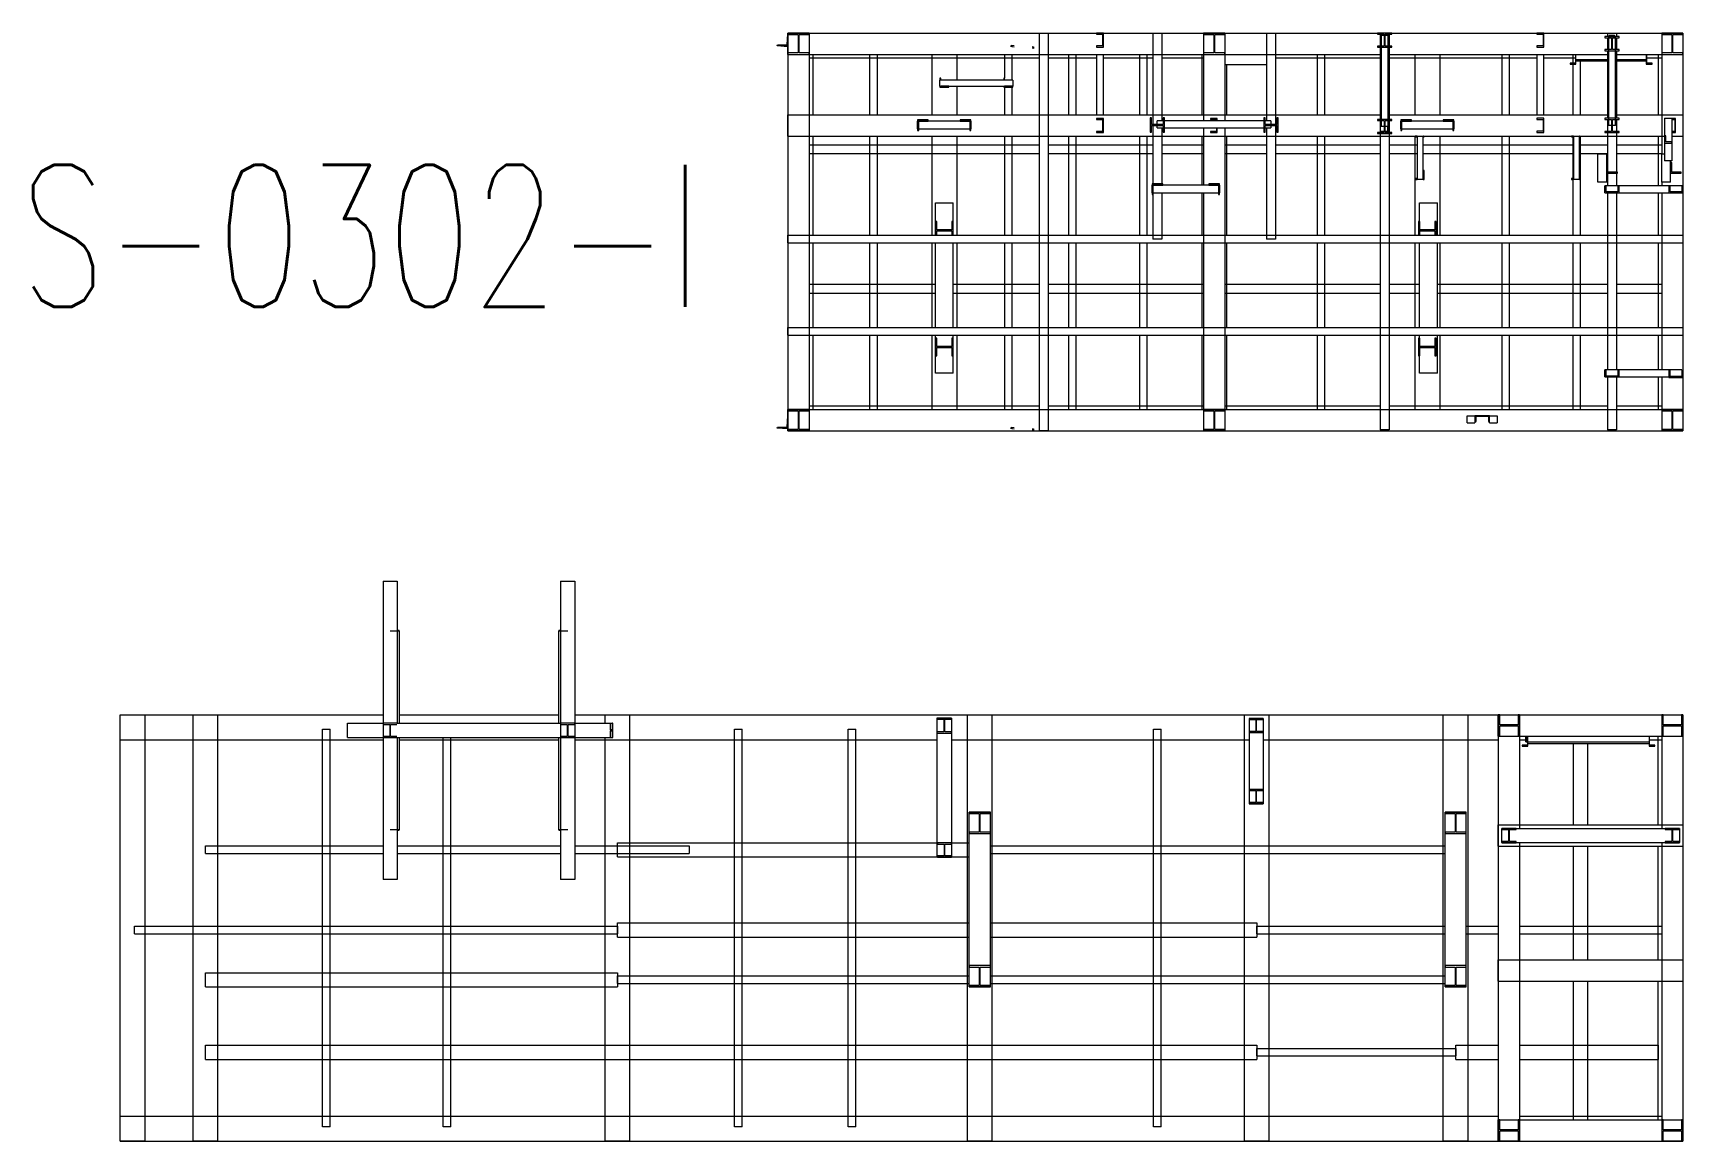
# Model space of a CAD drawing. Header units: inches. Extents: x -430764 to 624329, y 7374 to 217374.
# Drawn here: x -256209 to -244595, y 105328 to 113128 of the extents above; entities that cross this region are included whole.
import ezdxf
from ezdxf.enums import TextEntityAlignment as Align

# ---------------------------------------------------------------- set-up
doc = ezdxf.new("R2010")
doc.units = ezdxf.units.IN
doc.header["$MEASUREMENT"] = 0
doc.layers.add('CABLETRAYLAYOUT-EMBED 2_DWG$0$DwgTemplate', color=7, linetype='Continuous', lineweight=9)
doc.layers.add('Labels', color=7, linetype='Continuous', lineweight=5)
doc.styles.add('HZTXT', font='simplexs.shx', dxfattribs={"width": 0.7, "bigfont": 'hztxt.shx'})

msp = doc.modelspace()

# ---------------------------------------------------------------- linework, layer by layer
at = {"layer": 'CABLETRAYLAYOUT-EMBED 2_DWG$0$DwgTemplate', "color": 252, "linetype": 'Continuous'}
for p, q in [((-250745, 113128), (-250895, 113128)), ((-250895, 113128), (-250895, 113118)), ((-250895, 113128), (-250745, 113128)), ((-250895, 113128), (-250895, 110328)), ((-250895, 112978), (-250895, 113128)), ((-250895, 113128), (-246745, 113128)), ((-250745, 113118), (-250745, 113128)), ((-250745, 113128), (-250745, 110328)), ((-249126, 113128), (-249063, 113128)), ((-249126, 113128), (-249126, 110328)), ((-249063, 113128), (-249063, 110328)), ((-248675, 113128), (-248723, 113128)), ((-248723, 113128), (-248723, 113120)), ((-248675, 113028), (-248675, 113128)), ((-248326, 113128), (-248326, 112484)), ((-248326, 113128), (-248263, 113128)), ((-248263, 113128), (-248263, 112509)), ((-247820, 113128), (-247970, 113128)), ((-247970, 113128), (-247970, 113118)), ((-247970, 113128), (-247820, 113128)), ((-247970, 113128), (-247970, 112509)), ((-247820, 113118), (-247820, 113128)), ((-247820, 113128), (-247820, 112509)), ((-247526, 113128), (-247463, 113128)), ((-247526, 113128), (-247526, 112509)), ((-247463, 113128), (-247463, 112484)), ((-246645, 113128), (-246745, 113128)), ((-246745, 113128), (-246745, 113120)), ((-246645, 113128), (-244595, 113128)), ((-246645, 113120), (-246645, 113128)), ((-245623, 113128), (-245623, 113120)), ((-245575, 113128), (-245623, 113128)), ((-245575, 113028), (-245575, 113128)), ((-245126, 113128), (-245063, 113128)), ((-245126, 113128), (-245126, 113103)), ((-245063, 113128), (-245063, 113103)), ((-244595, 113128), (-244745, 113128)), ((-244745, 113128), (-244745, 113118)), ((-244745, 113128), (-244595, 113128)), ((-244745, 113128), (-244745, 112278)), ((-244595, 113118), (-244595, 113128)), ((-244595, 113128), (-244595, 112978)), ((-244595, 113128), (-244595, 110328)), ((-250970, 113037), (-250969, 113044)), ((-250895, 113037), (-250970, 113037)), ((-250895, 113032), (-250970, 113037)), ((-250969, 113044), (-250895, 113044)), ((-250900, 113044), (-250897, 113122)), ((-250895, 113122), (-250897, 113122)), ((-250895, 113118), (-250823, 113118)), ((-250823, 113118), (-250823, 112988)), ((-250816, 112988), (-250816, 113118)), ((-250816, 113118), (-250745, 113118)), ((-249320, 113033), (-249328, 113033)), ((-249327, 113040), (-249319, 113040)), ((-249319, 113040), (-249320, 113033)), ((-249320, 113033), (-249302, 113032)), ((-249302, 113039), (-249319, 113040)), ((-249166, 113029), (-249175, 113030)), ((-249175, 113023), (-249166, 113022)), ((-249166, 113022), (-249166, 113029)), ((-249166, 113029), (-249163, 113029)), ((-249163, 113022), (-249166, 113022)), ((-248723, 113120), (-248680, 113120)), ((-248723, 113037), (-248723, 113028)), ((-248680, 113037), (-248723, 113037)), ((-248723, 113028), (-248675, 113028)), ((-248680, 113120), (-248680, 113037)), ((-247970, 113118), (-247898, 113118)), ((-247898, 113118), (-247898, 112988)), ((-247891, 113118), (-247820, 113118)), ((-247891, 112988), (-247891, 113118)), ((-246745, 113120), (-246698, 113120)), ((-246745, 113036), (-246745, 113028)), ((-246698, 113036), (-246745, 113036)), ((-246745, 113028), (-246645, 113028)), ((-246726, 113120), (-246726, 113036)), ((-246726, 113028), (-246726, 112520)), ((-246719, 113120), (-246698, 113120)), ((-246719, 113120), (-246719, 113120)), ((-246719, 113112), (-246719, 112470)), ((-246719, 113112), (-246671, 113112)), ((-246698, 113120), (-246698, 113036)), ((-246692, 113120), (-246676, 113120)), ((-246692, 113036), (-246692, 113120)), ((-246692, 113120), (-246645, 113120)), ((-246645, 113036), (-246692, 113036)), ((-246676, 113120), (-246676, 113112)), ((-246671, 113112), (-246671, 113120)), ((-246671, 112470), (-246671, 113112)), ((-246663, 113120), (-246663, 113036)), ((-246663, 113028), (-246663, 112520)), ((-246645, 113028), (-246645, 113036)), ((-245623, 113120), (-245580, 113120)), ((-245580, 113037), (-245623, 113037)), ((-245623, 113037), (-245623, 113028)), ((-245623, 113028), (-245575, 113028)), ((-245580, 113120), (-245580, 113037)), ((-245145, 113103), (-245145, 113095)), ((-245045, 113103), (-245145, 113103)), ((-245145, 113095), (-245098, 113095)), ((-245098, 113011), (-245145, 113011)), ((-245145, 113011), (-245145, 113003)), ((-245126, 113095), (-245126, 113011)), ((-245119, 113103), (-245119, 112478)), ((-245119, 113103), (-245071, 113103)), ((-245114, 113112), (-245076, 113112)), ((-245114, 113112), (-245114, 113103)), ((-245098, 113095), (-245098, 113011)), ((-245092, 113095), (-245045, 113095)), ((-245092, 113011), (-245092, 113095)), ((-245045, 113011), (-245092, 113011)), ((-245076, 113103), (-245076, 113112)), ((-245071, 112478), (-245071, 113103)), ((-245063, 113095), (-245063, 113011)), ((-245045, 113095), (-245045, 113103)), ((-245045, 113003), (-245045, 113011)), ((-244745, 113118), (-244673, 113118)), ((-244673, 113118), (-244673, 112988)), ((-244666, 113118), (-244595, 113118)), ((-244666, 112988), (-244666, 113118)), ((-250823, 112988), (-250895, 112988)), ((-250895, 112988), (-250895, 112978)), ((-250895, 112978), (-250745, 112978)), ((-250895, 112978), (-246719, 112978)), ((-250745, 112988), (-250816, 112988)), ((-250745, 112978), (-250745, 112988)), ((-250745, 112953), (-249126, 112953)), ((-250720, 112978), (-250720, 112553)), ((-250321, 112978), (-250321, 112553)), ((-250268, 112978), (-250268, 112553)), ((-249882, 112978), (-249882, 112553)), ((-249707, 112978), (-249707, 112797)), ((-249371, 112978), (-249371, 112810)), ((-249318, 112978), (-249318, 112797)), ((-249063, 112953), (-248723, 112953)), ((-248921, 112978), (-248921, 112553)), ((-248868, 112978), (-248868, 112553)), ((-248723, 112978), (-248723, 112553)), ((-248675, 112553), (-248675, 112978)), ((-248675, 112953), (-248326, 112953)), ((-248421, 112978), (-248421, 112553)), ((-248368, 112978), (-248368, 112553)), ((-248263, 112953), (-247970, 112953)), ((-247982, 112978), (-247982, 112553)), ((-247970, 112988), (-247970, 112978)), ((-247898, 112988), (-247970, 112988)), ((-247970, 112978), (-247820, 112978)), ((-247820, 112988), (-247891, 112988)), ((-247820, 112978), (-247820, 112988)), ((-247526, 112903), (-247820, 112903)), ((-247807, 112903), (-247807, 112553)), ((-247463, 112953), (-246726, 112953)), ((-247171, 112978), (-247171, 112553)), ((-247118, 112978), (-247118, 112553)), ((-246671, 112978), (-245119, 112978)), ((-246663, 112953), (-245623, 112953)), ((-246482, 112978), (-246482, 112553)), ((-246307, 112978), (-246307, 112553)), ((-245871, 112978), (-245871, 112553)), ((-245818, 112978), (-245818, 112553)), ((-245623, 112978), (-245623, 112553)), ((-245575, 112553), (-245575, 112978)), ((-245575, 112953), (-245352, 112953)), ((-245389, 112916), (-245389, 112908)), ((-245352, 112916), (-245389, 112916)), ((-245389, 112908), (-245349, 112908)), ((-245371, 112978), (-245371, 112916)), ((-245371, 112908), (-245371, 112553)), ((-245352, 112978), (-245352, 112916)), ((-245349, 112908), (-245349, 112978)), ((-245126, 112940), (-245349, 112940)), ((-245126, 112929), (-245349, 112929)), ((-245318, 112929), (-245318, 112553)), ((-245145, 113003), (-245045, 113003)), ((-245126, 113003), (-245126, 112528)), ((-245071, 112978), (-244595, 112978)), ((-245063, 113003), (-245063, 112528)), ((-244853, 112940), (-245063, 112940)), ((-244853, 112929), (-245063, 112929)), ((-244853, 112978), (-244853, 112908)), ((-244853, 112908), (-244812, 112908)), ((-244849, 112916), (-244849, 112978)), ((-244849, 112953), (-244745, 112953)), ((-244812, 112916), (-244849, 112916)), ((-244812, 112908), (-244812, 112916)), ((-244770, 112978), (-244770, 112553)), ((-244673, 112988), (-244745, 112988)), ((-244745, 112988), (-244745, 112978)), ((-244745, 112978), (-244595, 112978)), ((-244595, 112988), (-244666, 112988)), ((-244595, 112978), (-244595, 112988)), ((-249820, 112810), (-249826, 112810)), ((-249826, 112810), (-249826, 112797)), ((-249826, 112754), (-249826, 112797)), ((-249313, 112797), (-249826, 112797)), ((-249820, 112797), (-249820, 112810)), ((-249370, 112810), (-249376, 112810)), ((-249376, 112810), (-249376, 112797)), ((-249370, 112797), (-249370, 112810)), ((-249313, 112797), (-249313, 112754)), ((-249826, 112754), (-249313, 112754)), ((-249826, 112754), (-249826, 112747)), ((-249826, 112747), (-249763, 112747)), ((-249820, 112753), (-249820, 112754)), ((-249763, 112753), (-249820, 112753)), ((-249763, 112747), (-249763, 112753)), ((-249707, 112754), (-249707, 112553)), ((-249376, 112754), (-249376, 112747)), ((-249376, 112747), (-249313, 112747)), ((-249371, 112747), (-249371, 112553)), ((-249370, 112753), (-249370, 112754)), ((-249313, 112753), (-249370, 112753)), ((-249318, 112754), (-249318, 112753)), ((-249318, 112747), (-249318, 112553)), ((-249313, 112747), (-249313, 112753)), ((-250895, 112553), (-246719, 112553)), ((-250895, 112403), (-250895, 112553)), ((-246671, 112553), (-245119, 112553)), ((-245071, 112553), (-244595, 112553)), ((-244595, 112553), (-244595, 112403)), ((-249982, 112516), (-249982, 112441)), ((-249907, 112516), (-249982, 112516)), ((-249607, 112507), (-249982, 112507)), ((-249982, 112454), (-249982, 112507)), ((-249982, 112454), (-249607, 112454)), ((-249982, 112441), (-249974, 112441)), ((-249974, 112508), (-249907, 112508)), ((-249974, 112441), (-249974, 112508)), ((-249907, 112508), (-249907, 112516)), ((-249682, 112516), (-249682, 112508)), ((-249607, 112516), (-249682, 112516)), ((-249682, 112508), (-249615, 112508)), ((-249615, 112508), (-249615, 112441)), ((-249615, 112441), (-249607, 112441)), ((-249607, 112441), (-249607, 112516)), ((-249607, 112507), (-249607, 112454)), ((-248723, 112527), (-248723, 112519)), ((-248675, 112527), (-248723, 112527)), ((-248723, 112519), (-248680, 112519)), ((-248723, 112436), (-248723, 112427)), ((-248680, 112436), (-248723, 112436)), ((-248723, 112427), (-248675, 112427)), ((-248680, 112519), (-248680, 112436)), ((-248675, 112427), (-248675, 112527)), ((-248337, 112531), (-248345, 112531)), ((-248345, 112531), (-248345, 112431)), ((-248345, 112431), (-248337, 112431)), ((-248337, 112484), (-248337, 112531)), ((-248253, 112484), (-248337, 112484)), ((-248337, 112431), (-248337, 112478)), ((-248337, 112478), (-248253, 112478)), ((-248326, 112478), (-248326, 112066)), ((-247495, 112509), (-248295, 112509)), ((-248295, 112461), (-248295, 112509)), ((-248295, 112461), (-247495, 112461)), ((-248263, 112461), (-248263, 112066)), ((-248253, 112531), (-248253, 112484)), ((-248245, 112531), (-248253, 112531)), ((-248253, 112478), (-248253, 112431)), ((-248253, 112431), (-248245, 112431)), ((-248245, 112431), (-248245, 112531)), ((-247970, 112461), (-247970, 112057)), ((-247873, 112527), (-247921, 112527)), ((-247921, 112527), (-247921, 112519)), ((-247921, 112519), (-247878, 112519)), ((-247878, 112436), (-247921, 112436)), ((-247921, 112436), (-247921, 112427)), ((-247921, 112427), (-247873, 112427)), ((-247878, 112519), (-247878, 112509)), ((-247878, 112461), (-247878, 112436)), ((-247873, 112509), (-247873, 112527)), ((-247873, 112427), (-247873, 112461)), ((-247820, 112461), (-247820, 110328)), ((-247537, 112531), (-247545, 112531)), ((-247545, 112531), (-247545, 112431)), ((-247545, 112431), (-247537, 112431)), ((-247537, 112484), (-247537, 112531)), ((-247453, 112484), (-247537, 112484)), ((-247537, 112478), (-247453, 112478)), ((-247537, 112431), (-247537, 112478)), ((-247526, 112461), (-247526, 111678)), ((-247495, 112509), (-247495, 112461)), ((-247463, 112478), (-247463, 111678)), ((-247453, 112531), (-247453, 112484)), ((-247445, 112531), (-247453, 112531)), ((-247453, 112478), (-247453, 112431)), ((-247453, 112431), (-247445, 112431)), ((-247445, 112431), (-247445, 112531)), ((-246645, 112520), (-246745, 112520)), ((-246745, 112520), (-246745, 112512)), ((-246745, 112512), (-246698, 112512)), ((-246698, 112428), (-246745, 112428)), ((-246745, 112428), (-246745, 112420)), ((-246726, 112512), (-246726, 112428)), ((-246671, 112470), (-246719, 112470)), ((-246719, 112436), (-246719, 112428)), ((-246698, 112436), (-246719, 112436)), ((-246698, 112512), (-246698, 112428)), ((-246692, 112512), (-246645, 112512)), ((-246692, 112428), (-246692, 112512)), ((-246676, 112436), (-246692, 112436)), ((-246645, 112428), (-246692, 112428)), ((-246676, 112470), (-246676, 112436)), ((-246671, 112428), (-246671, 112470)), ((-246663, 112512), (-246663, 112428)), ((-246645, 112512), (-246645, 112520)), ((-246645, 112420), (-246645, 112428)), ((-246582, 112516), (-246582, 112441)), ((-246507, 112516), (-246582, 112516)), ((-246582, 112454), (-246582, 112507)), ((-246207, 112507), (-246582, 112507)), ((-246582, 112454), (-246207, 112454)), ((-246582, 112441), (-246574, 112441)), ((-246574, 112441), (-246574, 112508)), ((-246574, 112508), (-246507, 112508)), ((-246507, 112508), (-246507, 112516)), ((-246282, 112516), (-246282, 112508)), ((-246207, 112516), (-246282, 112516)), ((-246282, 112508), (-246215, 112508)), ((-246215, 112508), (-246215, 112441)), ((-246215, 112441), (-246207, 112441)), ((-246207, 112441), (-246207, 112516)), ((-246207, 112507), (-246207, 112454)), ((-245623, 112528), (-245623, 112520)), ((-245575, 112528), (-245623, 112528)), ((-245623, 112520), (-245580, 112520)), ((-245623, 112437), (-245623, 112428)), ((-245580, 112437), (-245623, 112437)), ((-245623, 112428), (-245575, 112428)), ((-245580, 112520), (-245580, 112437)), ((-245575, 112428), (-245575, 112528)), ((-245045, 112528), (-245145, 112528)), ((-245145, 112528), (-245145, 112520)), ((-245145, 112520), (-245098, 112520)), ((-245098, 112436), (-245145, 112436)), ((-245145, 112436), (-245145, 112428)), ((-245145, 112428), (-245045, 112428)), ((-245126, 112520), (-245126, 112436)), ((-245126, 112428), (-245126, 112216)), ((-245071, 112478), (-245119, 112478)), ((-245098, 112520), (-245098, 112436)), ((-245092, 112520), (-245045, 112520)), ((-245092, 112436), (-245092, 112520)), ((-245045, 112436), (-245092, 112436)), ((-245063, 112520), (-245063, 112436)), ((-245063, 112428), (-245063, 112149)), ((-245045, 112520), (-245045, 112528)), ((-245045, 112428), (-245045, 112436)), ((-244725, 112528), (-244725, 112228)), ((-244725, 112528), (-244674, 112528)), ((-244674, 112528), (-244674, 112228)), ((-244648, 112527), (-244674, 112527)), ((-244674, 112519), (-244653, 112519)), ((-244653, 112436), (-244674, 112436)), ((-244674, 112427), (-244648, 112427)), ((-244653, 112519), (-244653, 112436)), ((-244648, 112427), (-244648, 112527)), ((-250895, 112403), (-244725, 112403)), ((-250745, 112342), (-249126, 112342)), ((-250720, 112403), (-250720, 111705)), ((-250321, 112403), (-250321, 111705)), ((-250268, 112403), (-250268, 111705)), ((-249882, 112403), (-249882, 111705)), ((-249707, 112403), (-249707, 111705)), ((-249371, 112403), (-249371, 111705)), ((-249318, 112403), (-249318, 111705)), ((-249063, 112342), (-248326, 112342)), ((-248921, 112403), (-248921, 111705)), ((-248868, 112403), (-248868, 111705)), ((-248421, 112403), (-248421, 111705)), ((-248368, 112403), (-248368, 111705)), ((-248263, 112342), (-247970, 112342)), ((-247982, 112403), (-247982, 112057)), ((-247820, 112342), (-247526, 112342)), ((-247807, 112403), (-247807, 111705)), ((-247463, 112342), (-246726, 112342)), ((-247171, 112403), (-247171, 111705)), ((-247118, 112403), (-247118, 111705)), ((-246745, 112420), (-246645, 112420)), ((-246726, 112420), (-246726, 110335)), ((-246663, 112420), (-246663, 110335)), ((-246663, 112342), (-246467, 112342)), ((-246482, 112403), (-246482, 111705)), ((-246479, 112403), (-246479, 112397)), ((-246467, 112403), (-246479, 112403)), ((-246479, 112397), (-246467, 112397)), ((-246467, 112403), (-246467, 112097)), ((-246424, 112097), (-246424, 112403)), ((-246422, 112403), (-246424, 112403)), ((-246424, 112397), (-246416, 112397)), ((-246424, 112342), (-245366, 112342)), ((-246422, 112403), (-246422, 112403)), ((-246416, 112397), (-246416, 112403)), ((-246307, 112403), (-246307, 111705)), ((-245871, 112403), (-245871, 111705)), ((-245818, 112403), (-245818, 111705)), ((-245366, 112403), (-245379, 112403)), ((-245379, 112403), (-245379, 112397)), ((-245379, 112397), (-245366, 112397)), ((-245371, 112403), (-245371, 112403)), ((-245371, 112397), (-245371, 112103)), ((-245366, 112403), (-245366, 112097)), ((-245322, 112403), (-245323, 112403)), ((-245323, 112097), (-245323, 112403)), ((-245323, 112397), (-245316, 112397)), ((-245323, 112342), (-245126, 112342)), ((-245322, 112403), (-245322, 112403)), ((-245318, 112397), (-245318, 112160)), ((-245316, 112397), (-245316, 112403)), ((-245063, 112342), (-244745, 112342)), ((-244770, 112403), (-244770, 112052)), ((-244725, 112404), (-244725, 112353)), ((-244716, 112404), (-244725, 112404)), ((-244725, 112353), (-244674, 112353)), ((-244716, 112362), (-244716, 112404)), ((-244674, 112362), (-244716, 112362)), ((-244674, 112403), (-244595, 112403)), ((-244674, 112353), (-244674, 112362)), ((-250745, 112279), (-249126, 112279)), ((-249063, 112279), (-248326, 112279)), ((-248263, 112279), (-247970, 112279)), ((-247820, 112279), (-247526, 112279)), ((-247463, 112279), (-246726, 112279)), ((-246663, 112279), (-246467, 112279)), ((-246424, 112279), (-245366, 112279)), ((-245323, 112279), (-245126, 112279)), ((-245195, 112078), (-245195, 112278)), ((-245195, 112278), (-245132, 112278)), ((-245132, 112078), (-245132, 112278)), ((-245132, 112216), (-245132, 112141)), ((-245124, 112216), (-245132, 112216)), ((-245124, 112149), (-245124, 112216)), ((-245063, 112279), (-244745, 112279)), ((-244745, 112278), (-244725, 112278)), ((-244745, 112078), (-244745, 112278)), ((-244674, 112228), (-244725, 112228)), ((-244682, 112078), (-244682, 112228)), ((-244674, 112216), (-244682, 112216)), ((-244682, 112216), (-244682, 112141)), ((-244674, 112149), (-244674, 112216)), ((-246480, 112103), (-246480, 112097)), ((-246467, 112103), (-246480, 112103)), ((-246480, 112097), (-246467, 112097)), ((-246424, 112097), (-246467, 112097)), ((-246423, 112103), (-246424, 112103)), ((-246424, 112097), (-246417, 112097)), ((-246417, 112160), (-246423, 112160)), ((-246423, 112160), (-246423, 112103)), ((-246417, 112097), (-246417, 112160)), ((-245366, 112103), (-245379, 112103)), ((-245379, 112103), (-245379, 112097)), ((-245379, 112097), (-245366, 112097)), ((-245371, 112097), (-245371, 111705)), ((-245323, 112097), (-245366, 112097)), ((-245322, 112103), (-245323, 112103)), ((-245323, 112097), (-245316, 112097)), ((-245322, 112160), (-245322, 112103)), ((-245316, 112160), (-245322, 112160)), ((-245318, 112097), (-245318, 111705)), ((-245316, 112097), (-245316, 112160)), ((-245132, 112078), (-245195, 112078)), ((-245132, 112141), (-245057, 112141)), ((-245126, 112141), (-245126, 112052)), ((-245057, 112149), (-245124, 112149)), ((-245063, 112141), (-245063, 112052)), ((-245057, 112141), (-245057, 112149)), ((-244682, 112078), (-244745, 112078)), ((-244745, 112078), (-244745, 112052)), ((-244682, 112141), (-244607, 112141)), ((-244607, 112149), (-244674, 112149)), ((-244607, 112141), (-244607, 112149)), ((-248332, 112066), (-248332, 111991)), ((-248257, 112066), (-248332, 112066)), ((-248332, 112004), (-248332, 112057)), ((-247857, 112057), (-248332, 112057)), ((-248332, 112004), (-247857, 112004)), ((-248332, 111991), (-248324, 111991)), ((-248326, 111991), (-248326, 111678)), ((-248324, 112058), (-248257, 112058)), ((-248324, 111991), (-248324, 112058)), ((-248263, 112058), (-248263, 112057)), ((-248263, 112004), (-248263, 111678)), ((-248257, 112058), (-248257, 112066)), ((-247982, 112004), (-247982, 111705)), ((-247970, 112004), (-247970, 110328)), ((-247857, 112066), (-247932, 112066)), ((-247932, 112066), (-247932, 112058)), ((-247932, 112058), (-247865, 112058)), ((-247865, 112058), (-247865, 111991)), ((-247865, 111991), (-247857, 111991)), ((-247857, 111991), (-247857, 112066)), ((-247857, 112057), (-247857, 112004)), ((-245145, 112004), (-245145, 112052)), ((-244603, 112052), (-245145, 112052)), ((-245145, 112052), (-245145, 112004)), ((-245136, 112052), (-245145, 112052)), ((-245145, 112004), (-244603, 112004)), ((-245145, 112004), (-245045, 112004)), ((-245136, 112010), (-245136, 112052)), ((-245053, 112010), (-245136, 112010)), ((-245126, 112004), (-245126, 110756)), ((-245063, 112004), (-245063, 110756)), ((-245045, 112052), (-245053, 112052)), ((-245053, 112052), (-245053, 112010)), ((-245045, 112004), (-245045, 112052)), ((-244770, 112004), (-244770, 111705)), ((-244745, 112004), (-244745, 110756)), ((-244686, 112052), (-244695, 112052)), ((-244695, 112052), (-244695, 112004)), ((-244695, 112004), (-244595, 112004)), ((-244686, 112010), (-244686, 112052)), ((-244603, 112010), (-244686, 112010)), ((-244603, 112052), (-244603, 112010)), ((-244595, 112052), (-244603, 112052)), ((-244603, 112052), (-244603, 112004)), ((-244595, 112004), (-244595, 112052)), ((-249857, 111933), (-249732, 111933)), ((-249857, 111705), (-249857, 111933)), ((-249732, 111705), (-249732, 111933)), ((-246449, 111933), (-246324, 111933)), ((-246449, 111705), (-246449, 111933)), ((-246324, 111705), (-246324, 111933)), ((-249848, 111801), (-249857, 111801)), ((-249857, 111801), (-249857, 111705)), ((-249848, 111742), (-249848, 111801)), ((-249741, 111742), (-249848, 111742)), ((-249848, 111705), (-249848, 111735)), ((-249848, 111735), (-249741, 111735)), ((-249732, 111801), (-249741, 111801)), ((-249741, 111801), (-249741, 111742)), ((-249741, 111735), (-249741, 111705)), ((-249732, 111705), (-249732, 111801)), ((-246457, 111801), (-246457, 111705)), ((-246448, 111801), (-246457, 111801)), ((-246448, 111742), (-246448, 111801)), ((-246341, 111742), (-246448, 111742)), ((-246448, 111705), (-246448, 111735)), ((-246448, 111735), (-246341, 111735)), ((-246341, 111801), (-246341, 111742)), ((-246332, 111801), (-246341, 111801)), ((-246341, 111735), (-246341, 111705)), ((-246332, 111705), (-246332, 111801)), ((-250895, 111705), (-244595, 111705)), ((-250895, 111652), (-250895, 111705)), ((-250895, 111652), (-244595, 111652)), ((-250720, 111652), (-250720, 111055)), ((-250321, 111652), (-250321, 111055)), ((-250268, 111652), (-250268, 111055)), ((-249882, 111652), (-249882, 111055)), ((-249857, 111055), (-249857, 111652)), ((-249732, 111055), (-249732, 111652)), ((-249707, 111652), (-249707, 111055)), ((-249371, 111652), (-249371, 111055)), ((-249318, 111652), (-249318, 111055)), ((-248921, 111652), (-248921, 111055)), ((-248868, 111652), (-248868, 111055)), ((-248421, 111652), (-248421, 111055)), ((-248368, 111652), (-248368, 111055)), ((-248263, 111678), (-248326, 111678)), ((-247982, 111652), (-247982, 111055)), ((-247807, 111652), (-247807, 111055)), ((-247463, 111678), (-247526, 111678)), ((-247171, 111652), (-247171, 111055)), ((-247118, 111652), (-247118, 111055)), ((-246482, 111652), (-246482, 111055)), ((-246449, 111055), (-246449, 111652)), ((-246324, 111055), (-246324, 111652)), ((-246307, 111652), (-246307, 111055)), ((-245871, 111652), (-245871, 111055)), ((-245818, 111652), (-245818, 111055)), ((-245371, 111652), (-245371, 111055)), ((-245318, 111652), (-245318, 111055)), ((-244770, 111652), (-244770, 111055)), ((-244595, 111705), (-244595, 111652)), ((-250745, 111360), (-249857, 111360)), ((-250745, 111297), (-249857, 111297)), ((-249732, 111360), (-249126, 111360)), ((-249732, 111297), (-249126, 111297)), ((-249063, 111360), (-247970, 111360)), ((-249063, 111297), (-247970, 111297)), ((-247820, 111360), (-246726, 111360)), ((-247820, 111297), (-246726, 111297)), ((-246663, 111360), (-246449, 111360)), ((-246663, 111297), (-246449, 111297)), ((-246324, 111360), (-245126, 111360)), ((-246324, 111297), (-245126, 111297)), ((-245063, 111360), (-244745, 111360)), ((-245063, 111297), (-244745, 111297)), ((-250895, 111002), (-250895, 111055)), ((-250895, 111055), (-244595, 111055)), ((-244595, 111055), (-244595, 111002)), ((-250895, 111002), (-244595, 111002)), ((-250720, 111002), (-250720, 110478)), ((-250321, 111002), (-250321, 110478)), ((-250268, 111002), (-250268, 110478)), ((-249882, 111002), (-249882, 110478)), ((-249857, 110733), (-249857, 111002)), ((-249848, 110981), (-249857, 110981)), ((-249857, 110981), (-249857, 110856)), ((-249848, 110922), (-249848, 110981)), ((-249741, 110922), (-249848, 110922)), ((-249741, 110981), (-249741, 110922)), ((-249732, 110981), (-249741, 110981)), ((-249732, 110733), (-249732, 111002)), ((-249732, 110856), (-249732, 110981)), ((-249707, 111002), (-249707, 110478)), ((-249371, 111002), (-249371, 110478)), ((-249318, 111002), (-249318, 110478)), ((-248921, 111002), (-248921, 110478)), ((-248868, 111002), (-248868, 110478)), ((-248421, 111002), (-248421, 110478)), ((-248368, 111002), (-248368, 110478)), ((-247982, 111002), (-247982, 110478)), ((-247807, 111002), (-247807, 110478)), ((-247171, 111002), (-247171, 110478)), ((-247118, 111002), (-247118, 110478)), ((-246482, 111002), (-246482, 110478)), ((-246448, 110981), (-246457, 110981)), ((-246457, 110981), (-246457, 110856)), ((-246449, 110733), (-246449, 111002)), ((-246448, 110922), (-246448, 110981)), ((-246341, 110922), (-246448, 110922)), ((-246341, 110981), (-246341, 110922)), ((-246332, 110981), (-246341, 110981)), ((-246332, 110856), (-246332, 110981)), ((-246324, 110733), (-246324, 111002)), ((-246307, 111002), (-246307, 110478)), ((-245871, 111002), (-245871, 110478)), ((-245818, 111002), (-245818, 110478)), ((-245371, 111002), (-245371, 110478)), ((-245318, 111002), (-245318, 110478)), ((-244770, 111002), (-244770, 110756)), ((-249857, 110856), (-249848, 110856)), ((-249848, 110856), (-249848, 110915)), ((-249848, 110915), (-249741, 110915)), ((-249741, 110915), (-249741, 110856)), ((-249741, 110856), (-249732, 110856)), ((-246457, 110856), (-246448, 110856)), ((-246448, 110856), (-246448, 110915)), ((-246448, 110915), (-246341, 110915)), ((-246341, 110915), (-246341, 110856)), ((-246341, 110856), (-246332, 110856)), ((-249732, 110733), (-249857, 110733)), ((-246324, 110733), (-246449, 110733)), ((-244603, 110756), (-245145, 110756)), ((-245145, 110708), (-245145, 110756)), ((-245136, 110756), (-245145, 110756)), ((-245145, 110756), (-245145, 110708)), ((-245145, 110708), (-244603, 110708)), ((-245145, 110708), (-245045, 110708)), ((-245136, 110713), (-245136, 110756)), ((-245053, 110713), (-245136, 110713)), ((-245126, 110708), (-245126, 110335)), ((-245063, 110708), (-245063, 110335)), ((-245045, 110756), (-245053, 110756)), ((-245053, 110756), (-245053, 110713)), ((-245045, 110708), (-245045, 110756)), ((-244770, 110708), (-244770, 110478)), ((-244745, 110708), (-244745, 110328)), ((-244695, 110752), (-244695, 110704)), ((-244686, 110752), (-244695, 110752)), ((-244695, 110704), (-244595, 110704)), ((-244686, 110710), (-244686, 110752)), ((-244603, 110710), (-244686, 110710)), ((-244603, 110756), (-244603, 110708)), ((-244603, 110752), (-244603, 110710)), ((-244595, 110752), (-244603, 110752)), ((-244595, 110704), (-244595, 110752)), ((-250895, 110328), (-250895, 110478)), ((-250895, 110478), (-244595, 110478)), ((-250895, 110478), (-250895, 110468)), ((-250745, 110478), (-250895, 110478)), ((-250895, 110468), (-250823, 110468)), ((-250823, 110468), (-250823, 110338)), ((-250816, 110468), (-250745, 110468)), ((-250816, 110338), (-250816, 110468)), ((-250745, 110503), (-249126, 110503)), ((-250745, 110468), (-250745, 110478)), ((-249063, 110503), (-247970, 110503)), ((-247820, 110478), (-247970, 110478)), ((-247970, 110478), (-247970, 110468)), ((-247970, 110468), (-247898, 110468)), ((-247898, 110468), (-247898, 110338)), ((-247891, 110338), (-247891, 110468)), ((-247891, 110468), (-247820, 110468)), ((-247820, 110503), (-246726, 110503)), ((-247820, 110468), (-247820, 110478)), ((-246663, 110503), (-245126, 110503)), ((-245063, 110503), (-244745, 110503)), ((-244595, 110478), (-244745, 110478)), ((-244745, 110478), (-244745, 110468)), ((-244745, 110468), (-244673, 110468)), ((-244673, 110468), (-244673, 110338)), ((-244666, 110468), (-244595, 110468)), ((-244666, 110338), (-244666, 110468)), ((-244595, 110478), (-244595, 110328)), ((-244595, 110468), (-244595, 110478)), ((-250970, 110347), (-250969, 110354)), ((-250895, 110347), (-250970, 110347)), ((-250895, 110342), (-250970, 110347)), ((-250969, 110354), (-250895, 110354)), ((-250900, 110354), (-250897, 110433)), ((-250895, 110433), (-250897, 110433)), ((-250823, 110338), (-250895, 110338)), ((-250895, 110338), (-250895, 110328)), ((-250745, 110338), (-250816, 110338)), ((-250745, 110328), (-250745, 110338)), ((-249320, 110343), (-249328, 110343)), ((-249327, 110350), (-249319, 110350)), ((-249319, 110350), (-249320, 110343)), ((-249320, 110343), (-249302, 110342)), ((-249302, 110349), (-249319, 110350)), ((-249166, 110340), (-249175, 110340)), ((-249166, 110333), (-249166, 110340)), ((-249166, 110340), (-249163, 110340)), ((-247898, 110338), (-247970, 110338)), ((-247970, 110338), (-247970, 110328)), ((-247820, 110338), (-247891, 110338)), ((-247820, 110328), (-247820, 110338)), ((-246114, 110383), (-246114, 110433)), ((-246114, 110433), (-246059, 110433)), ((-246114, 110383), (-246059, 110383)), ((-246059, 110433), (-246059, 110383)), ((-246059, 110433), (-246059, 110393)), ((-245957, 110433), (-246059, 110433)), ((-246059, 110393), (-246051, 110393)), ((-246051, 110393), (-246051, 110430)), ((-246051, 110430), (-245965, 110430)), ((-245965, 110430), (-245965, 110393)), ((-245965, 110393), (-245957, 110393)), ((-245957, 110393), (-245957, 110433)), ((-245957, 110433), (-245902, 110433)), ((-245957, 110383), (-245957, 110433)), ((-245957, 110383), (-245902, 110383)), ((-245902, 110433), (-245902, 110383)), ((-244745, 110338), (-244745, 110328)), ((-244673, 110338), (-244745, 110338)), ((-244595, 110338), (-244666, 110338)), ((-244595, 110328), (-244595, 110338)), ((-250895, 110328), (-244595, 110328)), ((-250895, 110328), (-250745, 110328)), ((-250745, 110328), (-250895, 110328)), ((-250895, 110328), (-250895, 110328)), ((-250895, 110328), (-244595, 110328)), ((-249175, 110333), (-249166, 110333)), ((-249163, 110333), (-249166, 110333)), ((-249063, 110328), (-249126, 110328)), ((-247970, 110328), (-247820, 110328)), ((-247820, 110328), (-247970, 110328)), ((-246663, 110335), (-246726, 110335)), ((-245063, 110335), (-245126, 110335)), ((-244595, 110328), (-244745, 110328)), ((-244745, 110328), (-244595, 110328)), ((-244595, 110328), (-244595, 110328)), ((-253745, 109269), (-253745, 107169)), ((-253745, 109269), (-253645, 109269)), ((-253645, 109269), (-253645, 108269)), ((-252495, 109269), (-252395, 109269)), ((-252495, 109269), (-252495, 107169)), ((-252395, 109269), (-252395, 107169)), ((-253695, 108919), (-253632, 108919)), ((-253632, 108923), (-253645, 108923)), ((-253632, 108919), (-253632, 108923)), ((-253632, 108919), (-253632, 108269)), ((-252495, 108923), (-252508, 108923)), ((-252508, 108923), (-252508, 108919)), ((-252508, 108919), (-252445, 108919)), ((-252508, 108269), (-252508, 108919)), ((-255595, 108328), (-253745, 108328)), ((-255595, 108153), (-255595, 108328)), ((-255595, 108328), (-255420, 108328)), ((-255595, 105328), (-255595, 108328)), ((-255420, 105328), (-255420, 108328)), ((-255082, 105328), (-255082, 108328)), ((-255082, 108328), (-254907, 108328)), ((-254907, 105328), (-254907, 108328)), ((-253995, 108169), (-253995, 108269)), ((-253995, 108269), (-253745, 108269)), ((-253648, 108269), (-253745, 108269)), ((-253745, 108269), (-253745, 108261)), ((-253745, 108261), (-253698, 108261)), ((-253698, 108261), (-253698, 108177)), ((-253692, 108261), (-253648, 108261)), ((-253692, 108177), (-253692, 108261)), ((-253648, 108269), (-252495, 108269)), ((-253632, 108328), (-252508, 108328)), ((-252495, 108269), (-252495, 108261)), ((-252395, 108269), (-252495, 108269)), ((-252495, 108261), (-252448, 108261)), ((-252448, 108261), (-252448, 108177)), ((-252442, 108261), (-252395, 108261)), ((-252442, 108177), (-252442, 108261)), ((-252395, 108328), (-245895, 108328)), ((-252395, 108261), (-252395, 108269)), ((-252395, 108269), (-252145, 108269)), ((-252182, 108269), (-252182, 108328)), ((-252182, 108328), (-252007, 108328)), ((-252145, 108269), (-252145, 108169)), ((-252144, 108269), (-252145, 108269)), ((-252144, 108269), (-252129, 108269)), ((-252144, 108222), (-252144, 108269)), ((-252129, 108269), (-252129, 108222)), ((-252128, 108269), (-252129, 108269)), ((-252128, 108169), (-252128, 108269)), ((-252007, 105328), (-252007, 108328)), ((-249846, 108306), (-249846, 107327)), ((-249846, 108306), (-249743, 108306)), ((-249846, 108306), (-249846, 108297)), ((-249743, 108306), (-249846, 108306)), ((-249846, 108297), (-249798, 108297)), ((-249798, 108297), (-249798, 108209)), ((-249791, 108297), (-249743, 108297)), ((-249791, 108209), (-249791, 108297)), ((-249743, 108306), (-249743, 107327)), ((-249743, 108297), (-249743, 108306)), ((-249632, 108328), (-249457, 108328)), ((-249632, 105328), (-249632, 108328)), ((-249457, 105328), (-249457, 108328)), ((-247682, 105328), (-247682, 108328)), ((-247682, 108328), (-247507, 108328)), ((-247649, 108303), (-247549, 108303)), ((-247649, 108303), (-247649, 107703)), ((-247549, 108303), (-247649, 108303)), ((-247649, 108303), (-247649, 108295)), ((-247649, 108295), (-247602, 108295)), ((-247602, 108295), (-247602, 108211)), ((-247596, 108295), (-247549, 108295)), ((-247596, 108211), (-247596, 108295)), ((-247549, 108303), (-247549, 107703)), ((-247549, 108295), (-247549, 108303)), ((-247507, 105328), (-247507, 108328)), ((-246282, 108328), (-246107, 108328)), ((-246282, 105328), (-246282, 108328)), ((-246107, 105328), (-246107, 108328)), ((-245895, 108328), (-245895, 108178)), ((-245885, 108328), (-245895, 108328)), ((-245895, 108178), (-245895, 108328)), ((-245895, 108328), (-244595, 108328)), ((-245895, 108328), (-245745, 108328)), ((-245895, 108328), (-245895, 105328)), ((-245885, 108257), (-245885, 108328)), ((-245755, 108257), (-245885, 108257)), ((-245885, 108250), (-245755, 108250)), ((-245885, 108178), (-245885, 108250)), ((-245755, 108328), (-245755, 108257)), ((-245745, 108328), (-245755, 108328)), ((-245755, 108250), (-245755, 108178)), ((-245745, 108178), (-245745, 108328)), ((-245745, 108328), (-245745, 107529)), ((-244745, 108328), (-244745, 108178)), ((-244735, 108328), (-244745, 108328)), ((-244745, 108328), (-244745, 107529)), ((-244745, 108328), (-244595, 108328)), ((-244735, 108257), (-244735, 108328)), ((-244605, 108257), (-244735, 108257)), ((-244735, 108250), (-244605, 108250)), ((-244735, 108178), (-244735, 108250)), ((-244595, 108328), (-244605, 108328)), ((-244605, 108328), (-244605, 108257)), ((-244605, 108250), (-244605, 108178)), ((-244595, 108178), (-244595, 108328)), ((-244595, 108328), (-244595, 105328)), ((-244595, 108328), (-244595, 108178)), ((-255595, 108153), (-253745, 108153)), ((-254171, 105428), (-254171, 108228)), ((-254171, 108228), (-254118, 108228)), ((-254118, 105428), (-254118, 108228)), ((-253995, 108169), (-253745, 108169)), ((-253698, 108177), (-253745, 108177)), ((-253745, 108177), (-253745, 108169)), ((-253745, 108169), (-253648, 108169)), ((-253648, 108177), (-253692, 108177)), ((-253648, 108169), (-252495, 108169)), ((-253645, 108169), (-253645, 107169)), ((-253632, 108169), (-253632, 107519)), ((-253632, 108153), (-252508, 108153)), ((-253321, 105428), (-253321, 108169)), ((-253268, 105428), (-253268, 108169)), ((-252508, 107519), (-252508, 108169)), ((-252448, 108177), (-252495, 108177)), ((-252495, 108177), (-252495, 108169)), ((-252495, 108169), (-252395, 108169)), ((-252395, 108177), (-252442, 108177)), ((-252395, 108169), (-252395, 108177)), ((-252395, 108169), (-252145, 108169)), ((-252395, 108153), (-249846, 108153)), ((-252182, 105328), (-252182, 108169)), ((-252145, 108169), (-252144, 108169)), ((-252129, 108222), (-252144, 108222)), ((-252144, 108216), (-252129, 108216)), ((-252144, 108169), (-252144, 108216)), ((-252144, 108169), (-252129, 108169)), ((-252129, 108216), (-252129, 108169)), ((-252129, 108169), (-252128, 108169)), ((-251271, 105428), (-251271, 108228)), ((-251271, 108228), (-251218, 108228)), ((-251218, 105428), (-251218, 108228)), ((-250471, 105428), (-250471, 108228)), ((-250471, 108228), (-250418, 108228)), ((-250418, 105428), (-250418, 108228)), ((-249846, 108209), (-249846, 108200)), ((-249798, 108209), (-249846, 108209)), ((-249846, 108200), (-249743, 108200)), ((-249743, 108209), (-249791, 108209)), ((-249743, 108200), (-249743, 108209)), ((-249743, 108153), (-247649, 108153)), ((-248321, 105428), (-248321, 108228)), ((-248321, 108228), (-248268, 108228)), ((-248268, 105428), (-248268, 108228)), ((-247649, 108211), (-247649, 108203)), ((-247602, 108211), (-247649, 108211)), ((-247649, 108203), (-247549, 108203)), ((-247549, 108211), (-247596, 108211)), ((-247549, 108203), (-247549, 108211)), ((-247549, 108153), (-245895, 108153)), ((-245895, 108178), (-245885, 108178)), ((-245895, 108178), (-244595, 108178)), ((-245755, 108178), (-245745, 108178)), ((-245745, 108153), (-245702, 108153)), ((-245702, 108138), (-245702, 108178)), ((-245702, 108138), (-245696, 108138)), ((-245696, 108138), (-245696, 108178)), ((-245696, 108138), (-245690, 108138)), ((-245690, 108178), (-245690, 108114)), ((-245687, 108107), (-245687, 108178)), ((-245687, 108138), (-244833, 108138)), ((-244833, 108178), (-244833, 108107)), ((-244830, 108114), (-244830, 108178)), ((-244830, 108153), (-244745, 108153)), ((-244770, 107553), (-244770, 108178)), ((-244745, 108178), (-244735, 108178)), ((-244605, 108178), (-244595, 108178)), ((-245727, 108114), (-245727, 108107)), ((-245690, 108114), (-245727, 108114)), ((-245727, 108107), (-245687, 108107)), ((-245687, 108127), (-244833, 108127)), ((-245365, 107553), (-245365, 108127)), ((-245265, 107553), (-245265, 108127)), ((-244833, 108107), (-244793, 108107)), ((-244793, 108114), (-244830, 108114)), ((-244793, 108107), (-244793, 108114)), ((-247549, 107803), (-247649, 107803)), ((-247649, 107803), (-247649, 107795)), ((-247649, 107795), (-247602, 107795)), ((-247602, 107795), (-247602, 107711)), ((-247596, 107711), (-247596, 107795)), ((-247596, 107795), (-247549, 107795)), ((-247549, 107795), (-247549, 107803)), ((-247649, 107711), (-247649, 107703)), ((-247602, 107711), (-247649, 107711)), ((-247549, 107703), (-247649, 107703)), ((-247649, 107703), (-247549, 107703)), ((-247549, 107711), (-247596, 107711)), ((-247549, 107703), (-247549, 107711)), ((-249620, 107643), (-249470, 107643)), ((-249620, 106413), (-249620, 107643)), ((-249620, 107643), (-249620, 107633)), ((-249470, 107643), (-249620, 107643)), ((-249620, 107633), (-249548, 107633)), ((-249548, 107633), (-249548, 107503)), ((-249541, 107633), (-249470, 107633)), ((-249541, 107503), (-249541, 107633)), ((-249470, 106413), (-249470, 107643)), ((-249470, 107633), (-249470, 107643)), ((-246270, 107643), (-246270, 107633)), ((-246120, 107643), (-246270, 107643)), ((-246270, 107643), (-246120, 107643)), ((-246270, 106413), (-246270, 107643)), ((-246270, 107633), (-246198, 107633)), ((-246198, 107633), (-246198, 107503)), ((-246191, 107503), (-246191, 107633)), ((-246191, 107633), (-246120, 107633)), ((-246120, 107633), (-246120, 107643)), ((-246120, 106413), (-246120, 107643)), ((-245895, 107403), (-245895, 107553)), ((-245895, 107553), (-244595, 107553)), ((-244595, 107553), (-244595, 107403)), ((-253632, 107519), (-253695, 107519)), ((-253645, 107516), (-253632, 107516)), ((-253632, 107516), (-253632, 107519)), ((-252445, 107519), (-252508, 107519)), ((-252508, 107519), (-252508, 107516)), ((-252508, 107516), (-252495, 107516)), ((-249548, 107503), (-249620, 107503)), ((-249620, 107503), (-249620, 107493)), ((-249620, 107493), (-249470, 107493)), ((-249470, 107503), (-249541, 107503)), ((-249470, 107493), (-249470, 107503)), ((-246270, 107503), (-246270, 107493)), ((-246198, 107503), (-246270, 107503)), ((-246270, 107493), (-246120, 107493)), ((-246120, 107503), (-246191, 107503)), ((-246120, 107493), (-246120, 107503)), ((-245870, 107429), (-245870, 107529)), ((-245870, 107529), (-244620, 107529)), ((-245770, 107528), (-245870, 107528)), ((-245870, 107528), (-245870, 107520)), ((-245870, 107520), (-245823, 107520)), ((-245870, 107436), (-245870, 107428)), ((-245823, 107436), (-245870, 107436)), ((-245823, 107520), (-245823, 107436)), ((-245817, 107436), (-245817, 107520)), ((-245817, 107520), (-245770, 107520)), ((-245770, 107436), (-245817, 107436)), ((-245770, 107520), (-245770, 107528)), ((-245770, 107428), (-245770, 107436)), ((-244620, 107528), (-244720, 107528)), ((-244720, 107528), (-244720, 107520)), ((-244720, 107520), (-244673, 107520)), ((-244673, 107436), (-244720, 107436)), ((-244720, 107436), (-244720, 107428)), ((-244673, 107520), (-244673, 107436)), ((-244667, 107436), (-244667, 107520)), ((-244667, 107520), (-244620, 107520)), ((-244620, 107436), (-244667, 107436)), ((-244620, 107529), (-244620, 107429)), ((-244620, 107520), (-244620, 107528)), ((-244620, 107428), (-244620, 107436)), ((-254995, 107352), (-254995, 107405)), ((-254995, 107405), (-253745, 107405)), ((-254995, 107352), (-253745, 107352)), ((-253645, 107405), (-252495, 107405)), ((-253645, 107352), (-252495, 107352)), ((-252395, 107405), (-251591, 107405)), ((-252395, 107352), (-251591, 107352)), ((-252095, 107328), (-252095, 107428)), ((-252095, 107428), (-249846, 107428)), ((-252095, 107328), (-249846, 107328)), ((-251591, 107405), (-251591, 107352)), ((-249743, 107327), (-249846, 107327)), ((-249743, 107427), (-249843, 107427)), ((-249843, 107427), (-249843, 107419)), ((-249843, 107419), (-249796, 107419)), ((-249796, 107335), (-249843, 107335)), ((-249843, 107335), (-249843, 107327)), ((-249843, 107327), (-249743, 107327)), ((-249796, 107419), (-249796, 107335)), ((-249790, 107335), (-249790, 107419)), ((-249790, 107419), (-249743, 107419)), ((-249743, 107335), (-249790, 107335)), ((-249743, 107428), (-249620, 107428)), ((-249743, 107419), (-249743, 107427)), ((-249743, 107327), (-249743, 107335)), ((-249743, 107328), (-249620, 107328)), ((-249470, 107405), (-246270, 107405)), ((-249470, 107352), (-246270, 107352)), ((-245895, 107403), (-244595, 107403)), ((-245870, 107429), (-244620, 107429)), ((-245870, 107428), (-245770, 107428)), ((-245745, 107429), (-245745, 105328)), ((-245365, 106603), (-245365, 107403)), ((-245265, 106603), (-245265, 107403)), ((-244770, 106603), (-244770, 107403)), ((-244745, 107429), (-244745, 105328)), ((-244720, 107428), (-244620, 107428)), ((-253645, 107169), (-253745, 107169)), ((-252395, 107169), (-252495, 107169)), ((-252095, 106763), (-252095, 106863)), ((-252095, 106863), (-249620, 106863)), ((-249470, 106863), (-247595, 106863)), ((-247595, 106863), (-247595, 106763)), ((-255495, 106787), (-255495, 106840)), ((-255495, 106840), (-252095, 106840)), ((-255495, 106787), (-252095, 106787)), ((-252095, 106840), (-252095, 106787)), ((-252095, 106763), (-249620, 106763)), ((-249470, 106763), (-247595, 106763)), ((-247595, 106840), (-246270, 106840)), ((-247595, 106787), (-247595, 106840)), ((-247595, 106787), (-246270, 106787)), ((-246120, 106840), (-245895, 106840)), ((-246120, 106787), (-245895, 106787)), ((-245745, 106840), (-244745, 106840)), ((-245745, 106787), (-244745, 106787)), ((-254995, 106513), (-252095, 106513)), ((-254995, 106413), (-254995, 106513)), ((-252095, 106513), (-252095, 106413)), ((-249620, 106563), (-249620, 106553)), ((-249470, 106563), (-249620, 106563)), ((-249620, 106553), (-249548, 106553)), ((-249548, 106553), (-249548, 106423)), ((-249541, 106553), (-249470, 106553)), ((-249541, 106423), (-249541, 106553)), ((-249470, 106553), (-249470, 106563)), ((-246270, 106563), (-246270, 106553)), ((-246120, 106563), (-246270, 106563)), ((-246270, 106553), (-246198, 106553)), ((-246198, 106553), (-246198, 106423)), ((-246191, 106553), (-246120, 106553)), ((-246191, 106423), (-246191, 106553)), ((-246120, 106553), (-246120, 106563)), ((-245895, 106453), (-245895, 106603)), ((-245895, 106603), (-244595, 106603)), ((-244595, 106603), (-244595, 106453)), ((-254995, 106413), (-252095, 106413)), ((-252095, 106490), (-249620, 106490)), ((-252095, 106437), (-252095, 106490)), ((-252095, 106437), (-249620, 106437)), ((-249620, 106423), (-249620, 106413)), ((-249548, 106423), (-249620, 106423)), ((-249620, 106413), (-249470, 106413)), ((-249470, 106413), (-249620, 106413)), ((-249470, 106423), (-249541, 106423)), ((-249470, 106490), (-246270, 106490)), ((-249470, 106437), (-246270, 106437)), ((-249470, 106413), (-249470, 106423)), ((-246270, 106423), (-246270, 106413)), ((-246198, 106423), (-246270, 106423)), ((-246270, 106413), (-246120, 106413)), ((-246120, 106413), (-246270, 106413)), ((-246120, 106423), (-246191, 106423)), ((-246120, 106413), (-246120, 106423)), ((-245895, 106453), (-244595, 106453)), ((-245365, 105478), (-245365, 106453)), ((-245265, 105478), (-245265, 106453)), ((-244770, 105478), (-244770, 106453)), ((-254995, 105903), (-254995, 106003)), ((-254995, 106003), (-247595, 106003)), ((-247595, 106003), (-247595, 105903)), ((-247595, 105927), (-247595, 105980)), ((-247595, 105980), (-246195, 105980)), ((-247595, 105927), (-246195, 105927)), ((-246195, 106003), (-245895, 106003)), ((-246195, 105903), (-246195, 106003)), ((-246195, 105980), (-246195, 105927)), ((-245745, 106003), (-244770, 106003)), ((-244770, 106003), (-244770, 105903)), ((-254995, 105903), (-247595, 105903)), ((-246195, 105903), (-245895, 105903)), ((-245745, 105903), (-244770, 105903)), ((-255595, 105328), (-255595, 105503)), ((-255595, 105503), (-245895, 105503)), ((-245885, 105478), (-245895, 105478)), ((-245895, 105478), (-245895, 105328)), ((-245895, 105478), (-244595, 105478)), ((-245895, 105328), (-245895, 105478)), ((-245885, 105407), (-245885, 105478)), ((-245745, 105478), (-245755, 105478)), ((-245755, 105478), (-245755, 105407)), ((-245745, 105503), (-244745, 105503)), ((-245745, 105328), (-245745, 105478)), ((-244735, 105478), (-244745, 105478)), ((-244745, 105478), (-244745, 105328)), ((-244735, 105407), (-244735, 105478)), ((-244595, 105478), (-244605, 105478)), ((-244605, 105478), (-244605, 105407)), ((-244595, 105328), (-244595, 105478)), ((-244595, 105478), (-244595, 105328)), ((-254118, 105428), (-254171, 105428)), ((-253268, 105428), (-253321, 105428)), ((-251218, 105428), (-251271, 105428)), ((-250418, 105428), (-250471, 105428)), ((-248268, 105428), (-248321, 105428)), ((-245755, 105407), (-245885, 105407)), ((-245885, 105328), (-245885, 105400)), ((-245885, 105400), (-245755, 105400)), ((-245755, 105400), (-245755, 105328)), ((-244605, 105407), (-244735, 105407)), ((-244735, 105328), (-244735, 105400)), ((-244735, 105400), (-244605, 105400)), ((-244605, 105400), (-244605, 105328)), ((-255595, 105328), (-245895, 105328)), ((-255420, 105328), (-255595, 105328)), ((-254907, 105328), (-255082, 105328)), ((-252007, 105328), (-252182, 105328)), ((-249457, 105328), (-249632, 105328)), ((-247507, 105328), (-247682, 105328)), ((-246107, 105328), (-246282, 105328)), ((-245895, 105328), (-245885, 105328)), ((-245895, 105328), (-244595, 105328)), ((-245745, 105328), (-245895, 105328)), ((-245755, 105328), (-245745, 105328)), ((-244745, 105328), (-244735, 105328)), ((-244595, 105328), (-244745, 105328)), ((-244605, 105328), (-244595, 105328))]:
    msp.add_line(p, q, dxfattribs=at)

# ---------------------------------------------------------------- texts
at = {"layer": 'Labels', "style": 'HZTXT', "width": 0.7}
msp.add_text('S-0302-I', height=1000, dxfattribs=at).set_placement((-253899, 111700), align=Align.MIDDLE_CENTER)

doc.saveas('drawing.dxf')
